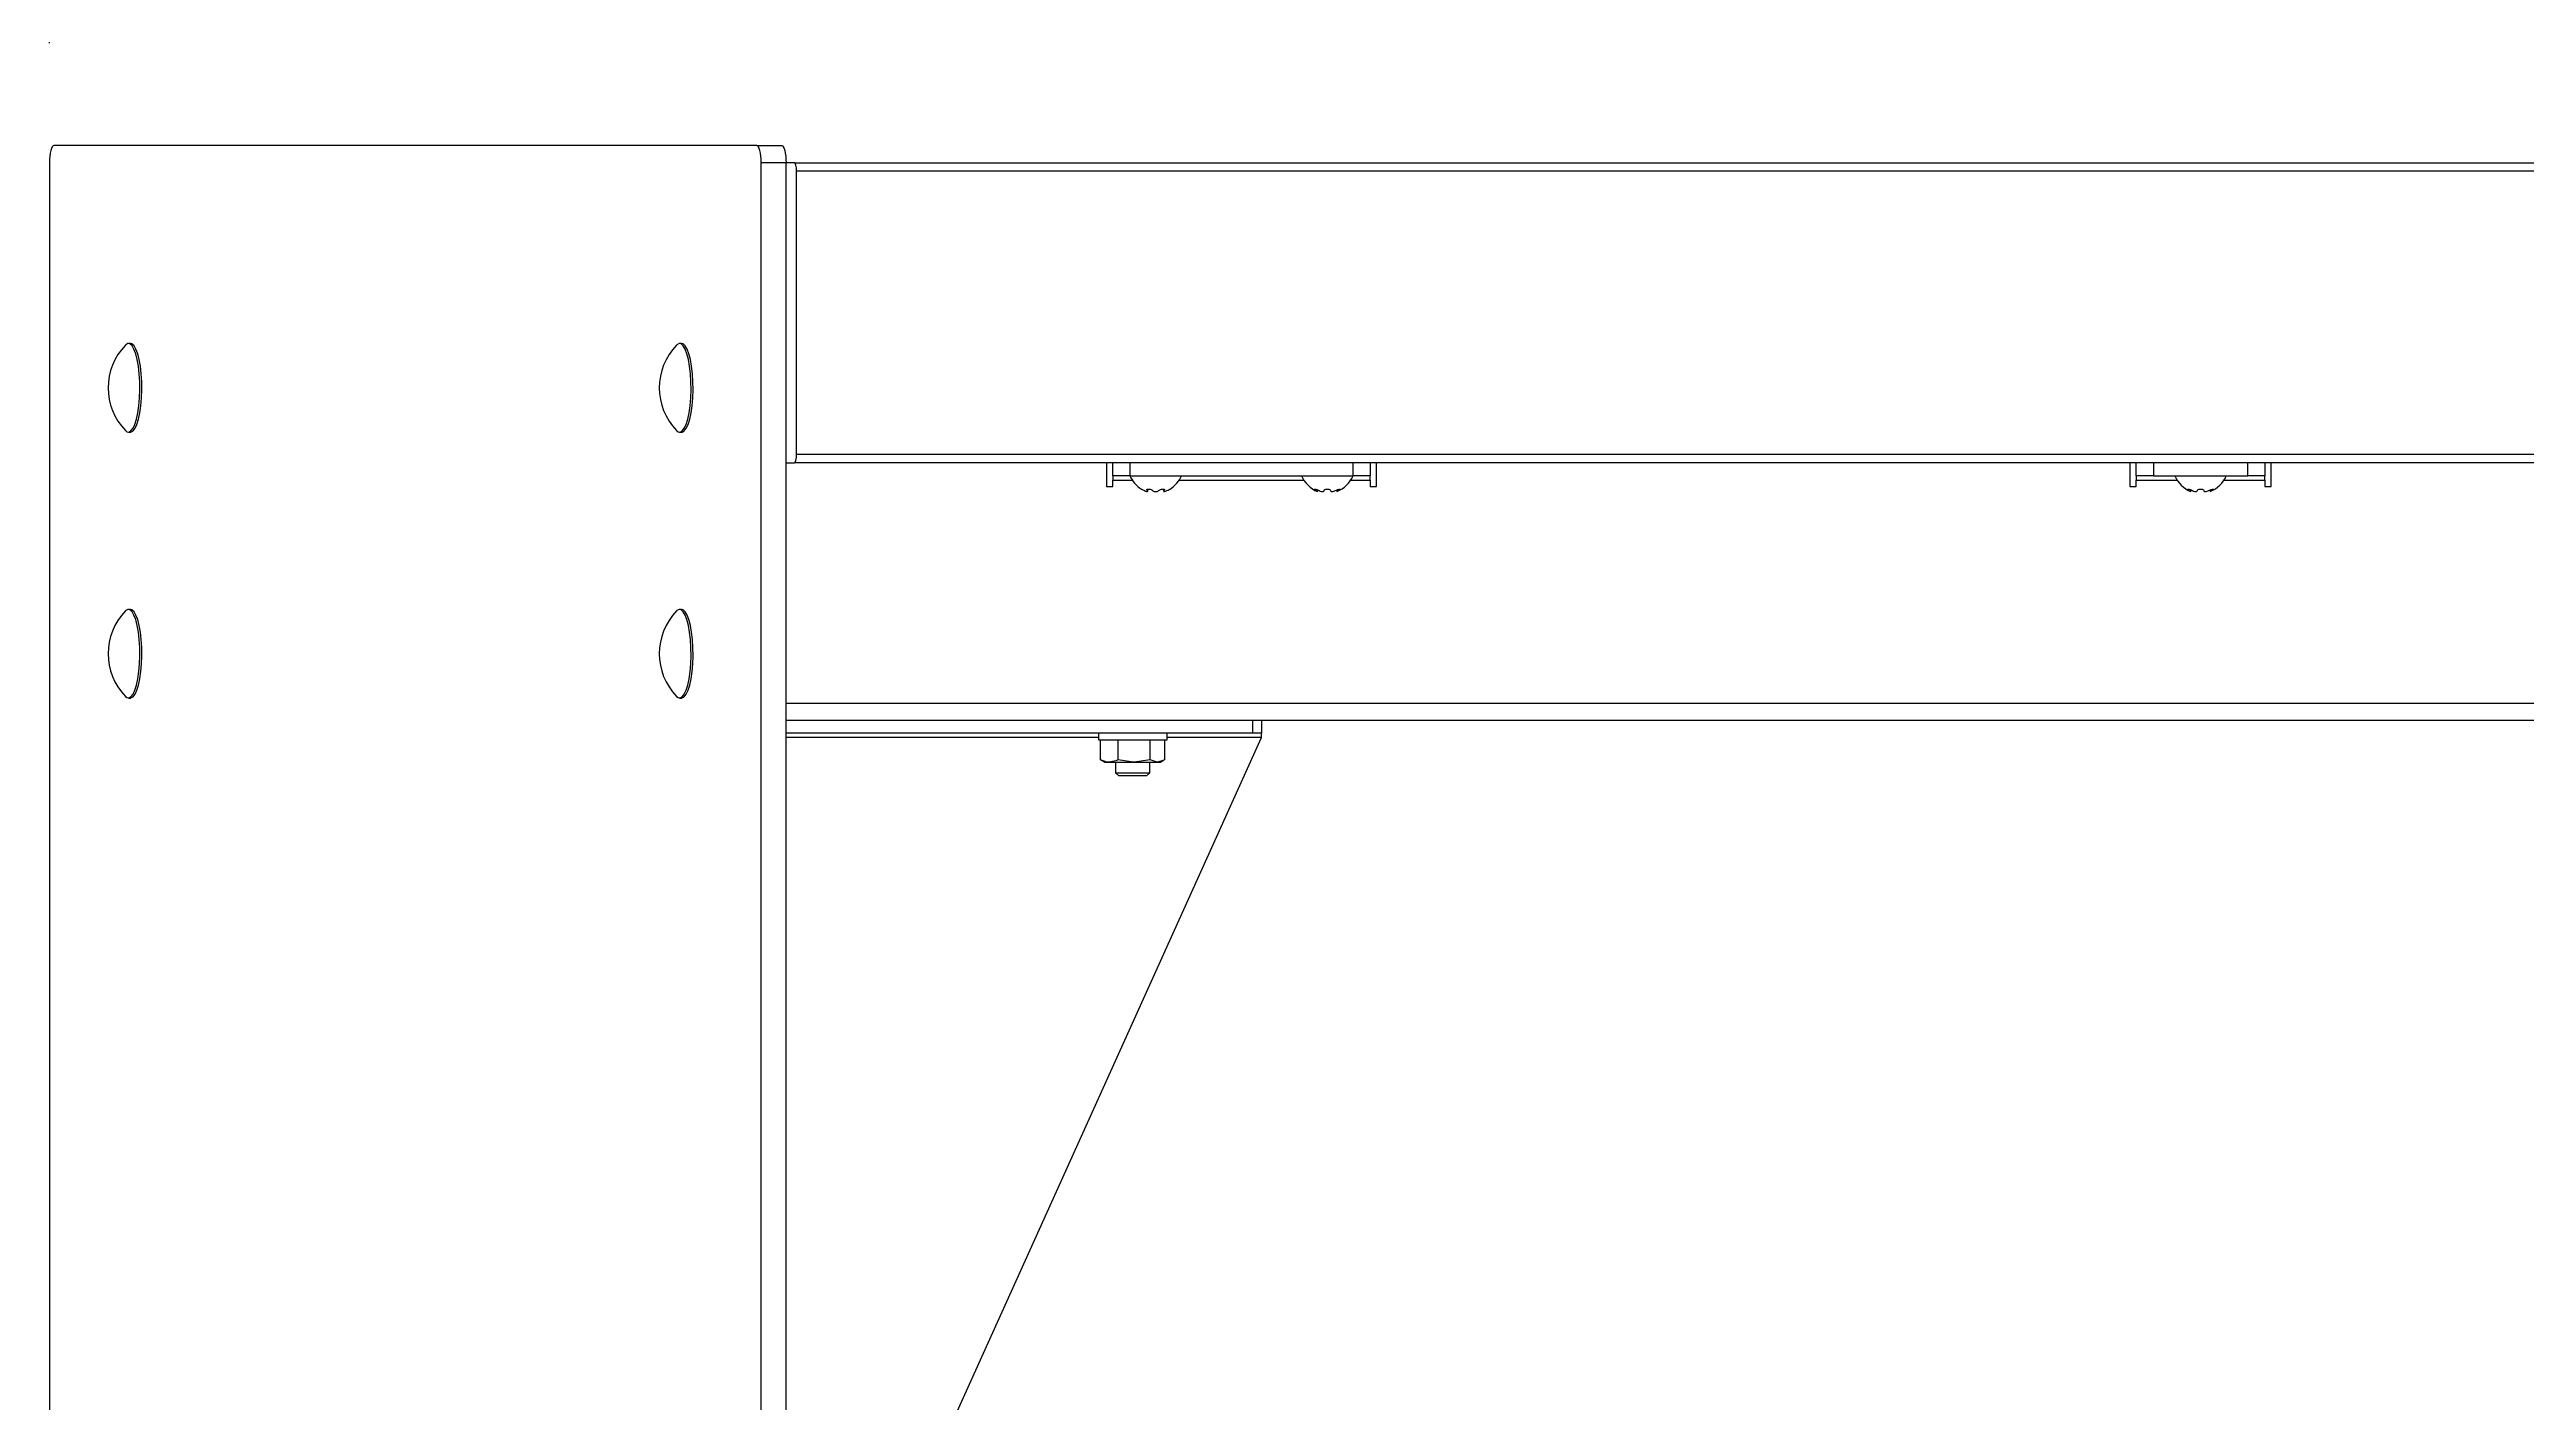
# Model space of a CAD drawing. Header units: millimetres. Extents: x 4694 to 10904, y 3135 to 7625.
# Drawn here: x 7562 to 8183, y 6428 to 6767 of the extents above; entities that cross this region are included whole.
import ezdxf

# ---------------------------------------------------------------- set-up
doc = ezdxf.new("R2010")
doc.units = ezdxf.units.MM
doc.header["$LTSCALE"] = 0.1
doc.styles.add('SEACAD_Arial', font='arial.ttf', dxfattribs={"width": 0.8})
doc.dimstyles.new('ISO-25', dxfattribs={"dimtxt": 1.6, "dimasz": 2, "dimexe": 0.5, "dimexo": 1.5, "dimtad": 1, "dimdec": 0, "dimtxsty": 'SEACAD_Arial', "dimcen": 2, "dimadec": 0, "dimazin": 0, "dimtfac": 1, "dimtdec": 0, "dimtmove": 0, "dimatfit": 3, "dimfxl": 1, "dimarcsym": 0})

# ---------------------------------------------------------------- blocks, each defined once
blk = doc.blocks.new('*D46')
at = {"color": 0, "lineweight": -2, "transparency": 16777216}
for p, q in [((7561.84, 6768.74), (7561.84, 6855.64)), ((8979.58, 6768.74), (8979.58, 6855.64)), ((7601.84, 6845.64), (8939.58, 6845.64))]:
    blk.add_line(p, q, dxfattribs=at)
at = {"color": 0, "transparency": 16777216}
for points in [[(7601.84, 6852.31), (7601.84, 6838.97), (7561.84, 6845.64)], [(8939.58, 6852.31), (8939.58, 6838.97), (8979.58, 6845.64)]]:
    blk.add_solid(points, dxfattribs=at)
at = {"layer": 'Defpoints', "color": 0, "transparency": 16777216}
for p in [(8979.58, 6845.64), (7561.84, 6738.74), (8979.58, 6738.74)]:
    blk.add_point(p, dxfattribs=at)
at = {"color": 0, "transparency": 16777216, "insert": (8270.71, 6874.49), "char_height": 32, "attachment_point": 5, "style": 'SEACAD_Arial'}
blk.add_mtext('1317', dxfattribs=at)

msp = doc.modelspace()

# ---------------------------------------------------------------- linework, layer by layer
for p, q in [((7561.84, 6738.74), (7561.84, 5996.98)), ((7739.33, 6743.05), (7562.96, 6743.05)), ((7739.33, 6743.05), (7745.57, 6743.05)), ((7740.45, 6206.38), (7740.45, 6738.74)), ((7746.69, 6738.74), (7740.45, 6738.74)), ((7748.77, 6738.74), (7746.69, 6738.74)), ((7746.69, 6206.38), (7746.69, 6738.74)), ((7748.77, 6738.74), (8792.65, 6738.74)), ((7749.34, 6665.54), (7749.34, 6736.59)), ((8792.07, 6736.59), (7749.34, 6736.59)), ((7582.13, 6693.34), (7581.62, 6693.34)), ((7720.48, 6693.34), (7719.97, 6693.34)), ((7581.62, 6671.11), (7582.13, 6671.11)), ((7719.97, 6671.11), (7720.48, 6671.11)), ((7749.34, 6665.54), (8792.07, 6665.54)), ((7746.69, 6663.38), (7748.77, 6663.38)), ((8792.65, 6663.38), (7748.77, 6663.38)), ((7827.08, 6663.38), (7827.08, 6657.46)), ((7828.69, 6660.15), (7828.69, 6663.38)), ((7833, 6660.15), (7828.69, 6660.15)), ((7828.69, 6660.15), (7828.69, 6659.08)), ((7828.69, 6657.46), (7828.69, 6659.08)), ((7828.69, 6659.08), (7833.57, 6659.08)), ((7833, 6663.38), (7833, 6660.15)), ((7833, 6660.15), (7888.98, 6660.15)), ((7845.34, 6659.08), (7876.64, 6659.08)), ((7888.4, 6659.08), (7893.29, 6659.08)), ((7888.98, 6660.15), (7888.98, 6663.38)), ((7893.29, 6660.15), (7888.98, 6660.15)), ((7893.29, 6663.38), (7893.29, 6660.15)), ((7893.29, 6659.08), (7893.29, 6660.15)), ((7893.29, 6659.08), (7893.29, 6657.46)), ((7894.9, 6657.46), (7894.9, 6663.38)), ((8083.92, 6663.38), (8083.92, 6657.46)), ((8085.54, 6660.15), (8085.54, 6663.38)), ((8089.84, 6660.15), (8085.54, 6660.15)), ((8085.54, 6660.15), (8085.54, 6659.08)), ((8085.54, 6657.46), (8085.54, 6659.08)), ((8085.54, 6659.08), (8095.8, 6659.08)), ((8089.84, 6663.38), (8089.84, 6660.15)), ((8089.84, 6660.15), (8113.53, 6660.15)), ((8107.57, 6659.08), (8117.83, 6659.08)), ((8113.53, 6660.15), (8113.53, 6663.38)), ((8117.83, 6660.15), (8113.53, 6660.15)), ((8117.83, 6663.38), (8117.83, 6660.15)), ((8117.83, 6659.08), (8117.83, 6660.15)), ((8117.83, 6659.08), (8117.83, 6657.46)), ((8119.45, 6657.46), (8119.45, 6663.38)), ((7827.08, 6657.46), (7828.69, 6657.46)), ((7836.66, 6656.41), (7836.66, 6656.41)), ((7837.36, 6656.41), (7837.36, 6656.74)), ((7837.36, 6656.41), (7837.36, 6656.74)), ((7837.36, 6656.41), (7837.36, 6656.41)), ((7837.47, 6656.25), (7837.47, 6656.78)), ((7838.76, 6656.41), (7838.76, 6656.41)), ((7840.16, 6656.41), (7840.16, 6656.41)), ((7841.45, 6656.78), (7841.45, 6656.25)), ((7841.56, 6656.41), (7841.56, 6656.75)), ((7841.56, 6656.41), (7841.56, 6656.75)), ((7841.56, 6656.41), (7841.56, 6656.41)), ((7842.25, 6656.41), (7842.26, 6656.41)), ((7879.69, 6656.41), (7879.69, 6656.75)), ((7879.69, 6656.41), (7879.69, 6656.75)), ((7879.69, 6656.41), (7879.69, 6656.41)), ((7880.1, 6656.19), (7880.1, 6656.6)), ((7880.5, 6656.41), (7880.5, 6656.41)), ((7881.71, 6656.41), (7881.71, 6656.41)), ((7883.33, 6656.41), (7883.33, 6656.41)), ((7884.54, 6656.41), (7884.54, 6656.41)), ((7884.94, 6656.6), (7884.94, 6656.19)), ((7885.35, 6656.41), (7885.35, 6656.75)), ((7885.35, 6656.41), (7885.35, 6656.75)), ((7885.35, 6656.41), (7885.35, 6656.41)), ((7893.29, 6657.46), (7894.9, 6657.46)), ((8083.92, 6657.46), (8085.54, 6657.46)), ((8098.86, 6656.41), (8098.86, 6656.75)), ((8098.86, 6656.41), (8098.86, 6656.75)), ((8098.86, 6656.41), (8098.86, 6656.41)), ((8099.26, 6656.19), (8099.26, 6656.6)), ((8099.67, 6656.41), (8099.67, 6656.41)), ((8100.88, 6656.41), (8100.88, 6656.41)), ((8102.49, 6656.41), (8102.49, 6656.41)), ((8103.7, 6656.41), (8103.71, 6656.41)), ((8104.11, 6656.6), (8104.11, 6656.19)), ((8104.51, 6656.41), (8104.51, 6656.75)), ((8104.51, 6656.41), (8104.51, 6656.75)), ((8104.51, 6656.41), (8104.51, 6656.41)), ((8117.83, 6657.46), (8119.45, 6657.46)), ((7582.13, 6626.59), (7581.62, 6626.59)), ((7720.48, 6626.59), (7719.97, 6626.59)), ((7581.62, 6604.36), (7582.13, 6604.36)), ((7719.97, 6604.36), (7720.48, 6604.36)), ((7746.69, 6603.1), (8794.73, 6603.1)), ((7746.69, 6598.79), (8794.73, 6598.79)), ((7863.83, 6595.56), (7863.83, 6598.79)), ((7865.98, 6598.79), (7865.98, 6595.56)), ((7863.83, 6595.56), (7746.69, 6595.56)), ((7825.07, 6594.48), (7746.69, 6594.48)), ((7787.3, 6420.08), (7865.98, 6594.48)), ((7825.07, 6595.56), (7825.07, 6593.84)), ((7825.07, 6593.84), (7842.3, 6593.84)), ((7825.61, 6588.86), (7825.61, 6593.84)), ((7830.03, 6588.86), (7830.03, 6593.84)), ((7838.1, 6588.86), (7838.1, 6593.84)), ((7841.75, 6588.86), (7841.75, 6593.84)), ((7842.3, 6593.84), (7842.3, 6595.56)), ((7865.98, 6594.48), (7842.3, 6594.48)), ((7865.98, 6595.56), (7863.83, 6595.56)), ((7865.98, 6594.48), (7865.98, 6595.56)), ((7825.61, 6588.86), (7825.84, 6588.79)), ((7825.81, 6588.74), (7826.69, 6588.24)), ((7826.69, 6588.24), (7827.82, 6588.24)), ((7827.82, 6588.24), (7834.07, 6588.24)), ((7829.38, 6588.24), (7829.38, 6585.62)), ((7829.38, 6585.62), (7830.2, 6584.79)), ((7829.38, 6585.62), (7837.99, 6585.62)), ((7837.16, 6584.79), (7830.2, 6584.79)), ((7838.1, 6588.86), (7834.07, 6588.24)), ((7834.07, 6588.24), (7839.93, 6588.24)), ((7837.16, 6584.79), (7837.99, 6585.62)), ((7837.99, 6585.62), (7837.99, 6588.24)), ((7841.53, 6588.79), (7839.93, 6588.24)), ((7839.93, 6588.24), (7840.68, 6588.24)), ((7840.68, 6588.24), (7841.55, 6588.74))]:
    msp.add_line(p, q)
at = {"flags": 128}
for points in [[(7562.96, 6743.05), (7562.74, 6742.97), (7562.53, 6742.72), (7562.34, 6742.32), (7562.17, 6741.79), (7562.03, 6741.14), (7561.93, 6740.39), (7561.86, 6739.58), (7561.84, 6738.74)], [(7740.45, 6738.74), (7740.43, 6739.58), (7740.36, 6740.39), (7740.26, 6741.14), (7740.12, 6741.79), (7739.95, 6742.32), (7739.76, 6742.72), (7739.55, 6742.97), (7739.33, 6743.05)], [(7745.57, 6743.05), (7745.79, 6742.97), (7746, 6742.72), (7746.19, 6742.32), (7746.36, 6741.79), (7746.5, 6741.14), (7746.6, 6740.39), (7746.67, 6739.58), (7746.69, 6738.74)], [(7583.66, 6674.36), (7584, 6675.94), (7584.26, 6677.73), (7584.42, 6679.68), (7584.5, 6681.71), (7584.47, 6683.76), (7584.35, 6685.76), (7584.14, 6687.63), (7583.84, 6689.32), (7583.46, 6690.78), (7583.02, 6691.93), (7582.54, 6692.76), (7582.02, 6693.23), (7581.49, 6693.33), (7580.97, 6693.04), (7580.88, 6692.96)], [(7584.17, 6674.36), (7584.5, 6675.94), (7584.76, 6677.73), (7584.93, 6679.68), (7585.01, 6681.71), (7584.98, 6683.76), (7584.86, 6685.76), (7584.64, 6687.63), (7584.34, 6689.32), (7583.97, 6690.78), (7583.53, 6691.93), (7583.05, 6692.76), (7582.53, 6693.23), (7582.13, 6693.34)], [(7722, 6674.36), (7722.34, 6675.94), (7722.6, 6677.73), (7722.77, 6679.68), (7722.84, 6681.71), (7722.82, 6683.76), (7722.7, 6685.76), (7722.48, 6687.63), (7722.18, 6689.32), (7721.81, 6690.78), (7721.37, 6691.93), (7720.88, 6692.76), (7720.37, 6693.23), (7719.83, 6693.33), (7719.31, 6693.04), (7719.23, 6692.96)], [(7722.51, 6674.36), (7722.85, 6675.94), (7723.11, 6677.73), (7723.28, 6679.68), (7723.35, 6681.71), (7723.32, 6683.76), (7723.2, 6685.76), (7722.99, 6687.63), (7722.69, 6689.32), (7722.31, 6690.78), (7721.88, 6691.93), (7721.39, 6692.76), (7720.87, 6693.23), (7720.48, 6693.34)], [(7580.88, 6671.48), (7581.23, 6671.21), (7581.76, 6671.12), (7582.28, 6671.4), (7582.79, 6672.06), (7583.25, 6673.05), (7583.66, 6674.36)], [(7582.13, 6671.11), (7582.26, 6671.12), (7582.79, 6671.4), (7583.29, 6672.06), (7583.76, 6673.05), (7584.17, 6674.36)], [(7719.23, 6671.48), (7719.57, 6671.21), (7720.1, 6671.12), (7720.63, 6671.4), (7721.13, 6672.06), (7721.59, 6673.05), (7722, 6674.36)], [(7720.48, 6671.11), (7720.61, 6671.12), (7721.13, 6671.4), (7721.64, 6672.06), (7722.1, 6673.05), (7722.51, 6674.36)], [(7836.66, 6656.41), (7836.93, 6656.3), (7837.18, 6656.22), (7837.35, 6656.19), (7837.44, 6656.21), (7837.47, 6656.26), (7837.42, 6656.35), (7837.36, 6656.41)], [(7837.36, 6656.41), (7837.26, 6656.55), (7837.27, 6656.68), (7837.39, 6656.77), (7837.58, 6656.8), (7837.8, 6656.8), (7838.04, 6656.76), (7838.28, 6656.68), (7838.51, 6656.58), (7838.71, 6656.45), (7838.76, 6656.41)], [(7840.16, 6656.41), (7840.35, 6656.55), (7840.62, 6656.68), (7840.91, 6656.77), (7841.18, 6656.8), (7841.39, 6656.8), (7841.55, 6656.76), (7841.64, 6656.68), (7841.66, 6656.58), (7841.6, 6656.45), (7841.56, 6656.41)], [(7841.56, 6656.41), (7841.46, 6656.3), (7841.46, 6656.22), (7841.55, 6656.19), (7841.69, 6656.21), (7841.88, 6656.26), (7842.11, 6656.35), (7842.25, 6656.41)], [(7842.26, 6656.41), (7842.55, 6656.55), (7842.81, 6656.68), (7842.98, 6656.77), (7843.06, 6656.8), (7843.06, 6656.8)], [(7879.69, 6656.41), (7879.47, 6656.55), (7879.33, 6656.68), (7879.29, 6656.77), (7879.36, 6656.8), (7879.49, 6656.8), (7879.68, 6656.76), (7879.9, 6656.68), (7880.16, 6656.58), (7880.42, 6656.45), (7880.5, 6656.41)], [(7880.5, 6656.41), (7880.76, 6656.3), (7881.04, 6656.22), (7881.29, 6656.19), (7881.49, 6656.21), (7881.62, 6656.26), (7881.7, 6656.35), (7881.71, 6656.41)], [(7881.71, 6656.41), (7881.77, 6656.55), (7881.93, 6656.68), (7882.17, 6656.77), (7882.43, 6656.8), (7882.68, 6656.8), (7882.91, 6656.76), (7883.1, 6656.68), (7883.25, 6656.58), (7883.32, 6656.45), (7883.33, 6656.41)], [(7883.33, 6656.41), (7883.37, 6656.3), (7883.51, 6656.22), (7883.72, 6656.19), (7883.94, 6656.21), (7884.17, 6656.26), (7884.41, 6656.35), (7884.54, 6656.41)], [(7884.54, 6656.41), (7884.82, 6656.55), (7885.12, 6656.68), (7885.4, 6656.77), (7885.59, 6656.8), (7885.71, 6656.8), (7885.75, 6656.76), (7885.72, 6656.68), (7885.61, 6656.58), (7885.42, 6656.45), (7885.35, 6656.41)], [(7885.35, 6656.41), (7885.14, 6656.3), (7884.99, 6656.22), (7884.94, 6656.19), (7884.95, 6656.19)], [(8098.86, 6656.41), (8098.63, 6656.55), (8098.49, 6656.68), (8098.46, 6656.77), (8098.52, 6656.8), (8098.66, 6656.8), (8098.84, 6656.76), (8099.07, 6656.68), (8099.32, 6656.58), (8099.59, 6656.45), (8099.67, 6656.41)], [(8099.67, 6656.41), (8099.92, 6656.3), (8100.21, 6656.22), (8100.46, 6656.19), (8100.65, 6656.21), (8100.79, 6656.26), (8100.87, 6656.35), (8100.88, 6656.41)], [(8100.88, 6656.41), (8100.93, 6656.55), (8101.09, 6656.68), (8101.33, 6656.77), (8101.6, 6656.8), (8101.85, 6656.8), (8102.07, 6656.76), (8102.27, 6656.68), (8102.41, 6656.58), (8102.49, 6656.45), (8102.49, 6656.41)], [(8102.49, 6656.41), (8102.54, 6656.3), (8102.68, 6656.22), (8102.88, 6656.19), (8103.1, 6656.21), (8103.34, 6656.26), (8103.57, 6656.35), (8103.7, 6656.41)], [(8103.71, 6656.41), (8103.99, 6656.55), (8104.29, 6656.68), (8104.56, 6656.77), (8104.76, 6656.8), (8104.88, 6656.8), (8104.92, 6656.76), (8104.89, 6656.68), (8104.78, 6656.58), (8104.59, 6656.45), (8104.51, 6656.41)], [(8104.51, 6656.41), (8104.3, 6656.3), (8104.16, 6656.22), (8104.11, 6656.19), (8104.11, 6656.19)], [(7583.66, 6607.62), (7584, 6609.19), (7584.26, 6610.99), (7584.42, 6612.93), (7584.5, 6614.96), (7584.47, 6617.01), (7584.35, 6619.01), (7584.14, 6620.88), (7583.84, 6622.58), (7583.46, 6624.03), (7583.02, 6625.19), (7582.54, 6626.02), (7582.02, 6626.49), (7581.49, 6626.58), (7580.97, 6626.3), (7580.88, 6626.22)], [(7584.17, 6607.62), (7584.5, 6609.19), (7584.76, 6610.99), (7584.93, 6612.93), (7585.01, 6614.96), (7584.98, 6617.01), (7584.86, 6619.01), (7584.64, 6620.88), (7584.34, 6622.58), (7583.97, 6624.03), (7583.53, 6625.19), (7583.05, 6626.02), (7582.53, 6626.49), (7582.13, 6626.59)], [(7722, 6607.62), (7722.34, 6609.19), (7722.6, 6610.99), (7722.77, 6612.93), (7722.84, 6614.96), (7722.82, 6617.01), (7722.7, 6619.01), (7722.48, 6620.88), (7722.18, 6622.58), (7721.81, 6624.03), (7721.37, 6625.19), (7720.88, 6626.02), (7720.37, 6626.49), (7719.83, 6626.58), (7719.31, 6626.3), (7719.23, 6626.22)], [(7722.51, 6607.62), (7722.85, 6609.19), (7723.11, 6610.99), (7723.28, 6612.93), (7723.35, 6614.96), (7723.32, 6617.01), (7723.2, 6619.01), (7722.99, 6620.88), (7722.69, 6622.58), (7722.31, 6624.03), (7721.88, 6625.19), (7721.39, 6626.02), (7720.87, 6626.49), (7720.48, 6626.59)], [(7580.88, 6604.74), (7581.23, 6604.47), (7581.76, 6604.37), (7582.28, 6604.66), (7582.79, 6605.31), (7583.25, 6606.31), (7583.66, 6607.62)], [(7582.13, 6604.36), (7582.26, 6604.37), (7582.79, 6604.66), (7583.29, 6605.31), (7583.76, 6606.31), (7584.17, 6607.62)], [(7719.23, 6604.74), (7719.57, 6604.47), (7720.1, 6604.37), (7720.63, 6604.66), (7721.13, 6605.31), (7721.59, 6606.31), (7722, 6607.62)], [(7720.48, 6604.36), (7720.61, 6604.37), (7721.13, 6604.66), (7721.64, 6605.31), (7722.1, 6606.31), (7722.51, 6607.62)], [(7827.82, 6588.24), (7827.22, 6588.29), (7825.61, 6588.86)], [(7830.03, 6588.86), (7829.48, 6588.6), (7827.82, 6588.24)], [(7834.07, 6588.24), (7833.78, 6588.24), (7830.03, 6588.86)], [(7839.93, 6588.24), (7839.8, 6588.24), (7838.1, 6588.86)]]:
    msp.add_lwpolyline(points, dxfattribs=at)
for centre, radius, start, end in [((7591.96, 6682.22), 15.43, 135.89177, 224.10823), ((7730.3, 6682.22), 15.43, 135.89177, 224.10823), ((7839.91, 6663.15), 7.54, 203.46499, 237.45183), ((7839, 6663.15), 7.54, 302.4934, 336.53501), ((7882.97, 6663.15), 7.54, 203.46499, 247.57144), ((7882.07, 6663.15), 7.54, 292.48639, 336.53501), ((8102.14, 6663.15), 7.54, 203.46499, 247.57144), ((8101.23, 6663.15), 7.54, 292.48639, 336.53501), ((7865.21, 6716.05), 66.12, 243.649, 244.41859), ((7839.46, 6657.32), 1.15, 232.44293, 307.55707), ((7989.72, 6855.51), 227.48, 241.07466, 241.19), ((8208.88, 6855.51), 227.48, 241.07466, 241.19), ((7591.96, 6615.48), 15.43, 135.89177, 224.10823), ((7730.3, 6615.48), 15.43, 135.89177, 224.10823)]:
    msp.add_arc(centre, radius, start, end)
for centre, start_param, end_param in [((7748.77, 6736.59), 4.712389, 6.283185), ((7748.77, 6665.54), 3.141593, 4.712389)]:
    msp.add_ellipse(centre, major_axis=(0, 2.15), ratio=0.267949, start_param=start_param, end_param=end_param)

# ---------------------------------------------------------------- dimensions: what is measured, and where the dimension line sits
dim = msp.add_linear_dim(base=(8979.58, 6845.64), p1=(7561.84, 6738.74), p2=(8979.58, 6738.74), text='1317', dimstyle='ISO-25')
dim.commit()
dim.dimension.update_dxf_attribs({"geometry": '*D46', "text_midpoint": (8270.71, 6874.49)})

doc.saveas('drawing.dxf')
